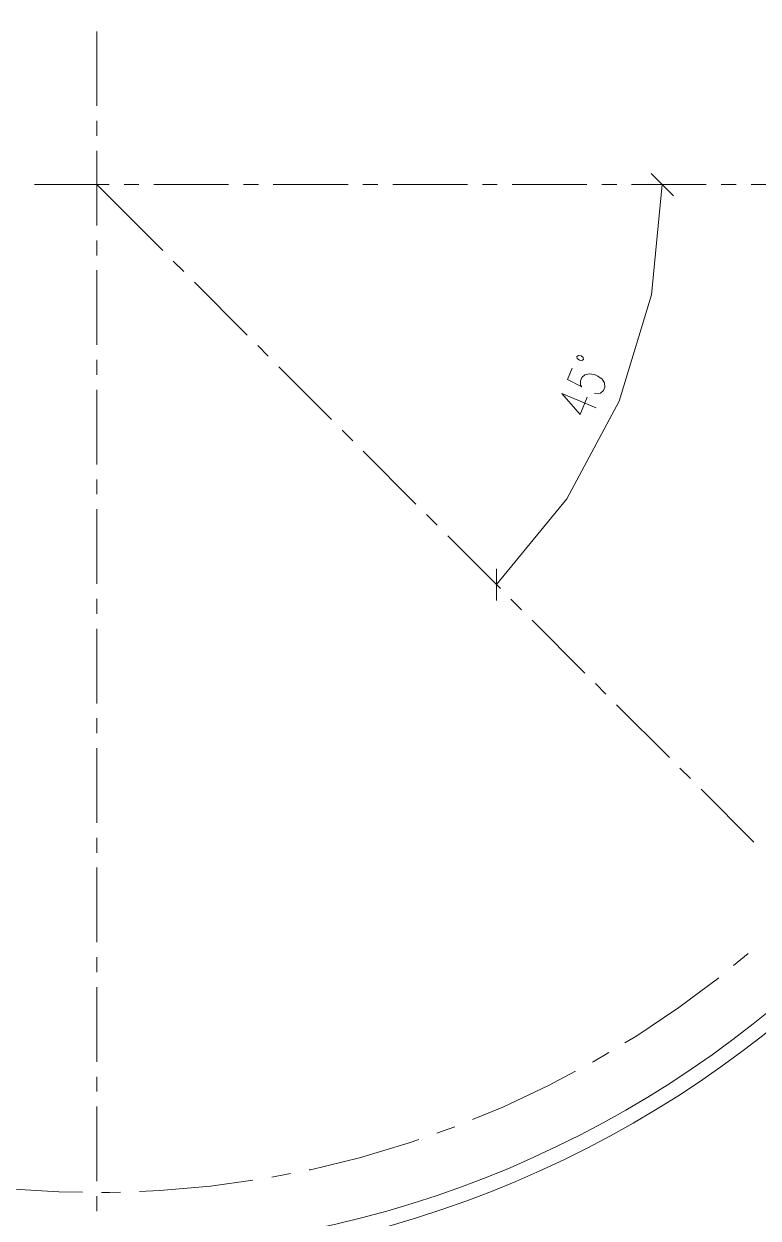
# Model space of a CAD drawing. Header units: millimetres. Extents: x 117 to 78452272, y 10 to 169749766.
# Drawn here: x 78401654 to 78406573, y 169691368 to 169699367 of the extents above; entities that cross this region are included whole.
import ezdxf

# ---------------------------------------------------------------- set-up
doc = ezdxf.new("R2010")
doc.units = ezdxf.units.MM

msp = doc.modelspace()

# ---------------------------------------------------------------- linework, layer by layer
at = {"color": 0, "lineweight": 0}
for points in [[(78402142.164, 169699316.778), (78402142.164, 169698816.914)], [(78402142.164, 169698716.941), (78402142.164, 169698616.537)], [(78402142.164, 169698516.564), (78402142.164, 169698016.7)], [(78406005.77, 169698215.784), (78405855.811, 169698365.743)], [(78401724.605, 169698290.763), (78402224.9, 169698290.763)], [(78402142.164, 169698290.763), (78402583.854, 169697848.642)], [(78402324.873, 169698290.763), (78402424.846, 169698290.763)], [(78402524.819, 169698290.763), (78403025.114, 169698290.763)], [(78403125.087, 169698290.763), (78403225.06, 169698290.763)], [(78403325.032, 169698290.763), (78403825.328, 169698290.763)], [(78403925.301, 169698290.763), (78404025.273, 169698290.763)], [(78404125.246, 169698290.763), (78404625.541, 169698290.763)], [(78404725.514, 169698290.763), (78404825.487, 169698290.763)], [(78404820.316, 169695610.888), (78405292.171, 169696185.3), (78405642.507, 169696840.295), (78405857.965, 169697551.309), (78405930.79, 169698290.763)], [(78404925.46, 169698290.763), (78405425.324, 169698290.763)], [(78405525.728, 169698290.763), (78405625.701, 169698290.763)], [(78405725.674, 169698290.763), (78406225.538, 169698290.763)], [(78406325.942, 169698290.763), (78406425.915, 169698290.763)], [(78406525.888, 169698290.763), (78407025.752, 169698290.763)], [(78402142.164, 169697916.727), (78402142.164, 169697816.323)], [(78402654.525, 169697777.971), (78402725.195, 169697707.301)], [(78402142.164, 169697716.35), (78402142.164, 169697216.486)], [(78402795.866, 169697636.631), (78403149.649, 169697282.847)], [(78403220.319, 169697212.177), (78403290.99, 169697141.075)], [(78402142.164, 169697116.513), (78402142.164, 169697016.54)], [(78403361.66, 169697070.405), (78403715.444, 169696716.622)], [(78405327.506, 169697060.925), (78405295.618, 169696984.221), (78405391.713, 169696935.528), (78405383.956, 169696947.593), (78405382.232, 169696975.172), (78405392.144, 169696998.442), (78405412.397, 169697016.971), (78405440.837, 169697023.004), (78405477.034, 169697017.402), (78405499.011, 169697007.922), (78405528.744, 169696986.807), (78405544.688, 169696962.245), (78405545.981, 169696934.666), (78405536.501, 169696911.396), (78405515.817, 169696892.867), (78405501.597, 169696889.851), (78405476.603, 169696891.143)], [(78402142.164, 169696916.136), (78402142.164, 169696416.272)], [(78405257.697, 169696891.574), (78405379.647, 169696750.664), (78405427.479, 169696866.15)], [(78405257.697, 169696891.574), (78405488.669, 169696795.911)], [(78403786.114, 169696645.951), (78403856.785, 169696575.281)], [(78403927.455, 169696504.61), (78404280.807, 169696150.827)], [(78402142.164, 169696316.299), (78402142.164, 169696216.327)], [(78402142.164, 169696115.923), (78402142.164, 169695616.059)], [(78404351.909, 169696080.157), (78404422.579, 169696009.486)], [(78404493.25, 169695938.385), (78404846.602, 169695585.032)], [(78404820.747, 169695717.324), (78404820.316, 169695504.882)], [(78402142.164, 169695516.086), (78402142.164, 169695416.113)], [(78404917.273, 169695513.931), (78404987.943, 169695443.261)], [(78405058.613, 169695372.59), (78405412.397, 169695018.807)], [(78402142.164, 169695316.14), (78402142.164, 169694815.845)], [(78405483.067, 169694948.136), (78405553.738, 169694877.466)], [(78405624.408, 169694806.795), (78405978.191, 169694453.012)], [(78402142.164, 169694715.872), (78402142.164, 169694615.899)], [(78402142.164, 169694515.926), (78402142.164, 169694015.631)], [(78406048.862, 169694382.342), (78406119.532, 169694311.671)], [(78406190.203, 169694240.57), (78406543.555, 169693887.218)], [(78402142.164, 169693915.658), (78402142.164, 169693815.685)], [(78402142.164, 169693715.712), (78402142.164, 169693215.417)], [(78402142.164, 169693115.444), (78402142.164, 169693015.471)], [(78406406.954, 169693059.425), (78406505.203, 169693140.438)], [(78405680.858, 169692543.186), (78405759.716, 169692590.156), (78406041.536, 169692779.329), (78406308.705, 169692978.413)], [(78402142.164, 169692915.499), (78402142.164, 169692415.203)], [(78405462.383, 169692412.187), (78405468.847, 169692415.634), (78405571.836, 169692477.686)], [(78402142.164, 169692315.231), (78402142.164, 169692215.258)], [(78404658.722, 169692027.809), (78404862.115, 169692111.407), (78405169.359, 169692255.764), (78405349.914, 169692352.289)], [(78402142.164, 169692115.285), (78402142.164, 169691614.99)], [(78404420.425, 169691937.316), (78404540.651, 169691979.977)], [(78403564.192, 169691690.831), (78403573.241, 169691692.555), (78403902.893, 169691773.136), (78404228.235, 169691869.662), (78404300.199, 169691895.086)], [(78403314.26, 169691643.43), (78403439.226, 169691667.131)], [(78401284.638, 169691595.167), (78401548.791, 169691565.434), (78401887.492, 169691543.888), (78402046.5, 169691542.165)], [(78402428.293, 169691547.336), (78402565.756, 169691552.507), (78402904.026, 169691582.24), (78403188.432, 169691621.884)], [(78402142.164, 169691515.017), (78402142.164, 169691415.044)], [(78402173.621, 169691540.441), (78402226.624, 169691539.579), (78402301.173, 169691542.596)]]:
    msp.add_lwpolyline(points, dxfattribs=at)
msp.add_lwpolyline([(78405387.834, 169697144.523), (78405370.598, 169697146.246), (78405359.394, 169697138.059), (78405361.548, 169697124.701), (78405375.338, 169697113.497), (78405392.575, 169697111.773), (78405403.778, 169697119.96), (78405401.624, 169697133.319)], close=True, dxfattribs=at)
for major_axis, ratio in [((0, 7246.308), 0.999286), ((0, 7146.336), 0.999276)]:
    msp.add_ellipse((78402131.391, 169698290.763), major_axis=major_axis, ratio=ratio, start_param=0, end_param=6.283185, dxfattribs=at)

doc.saveas('drawing.dxf')
